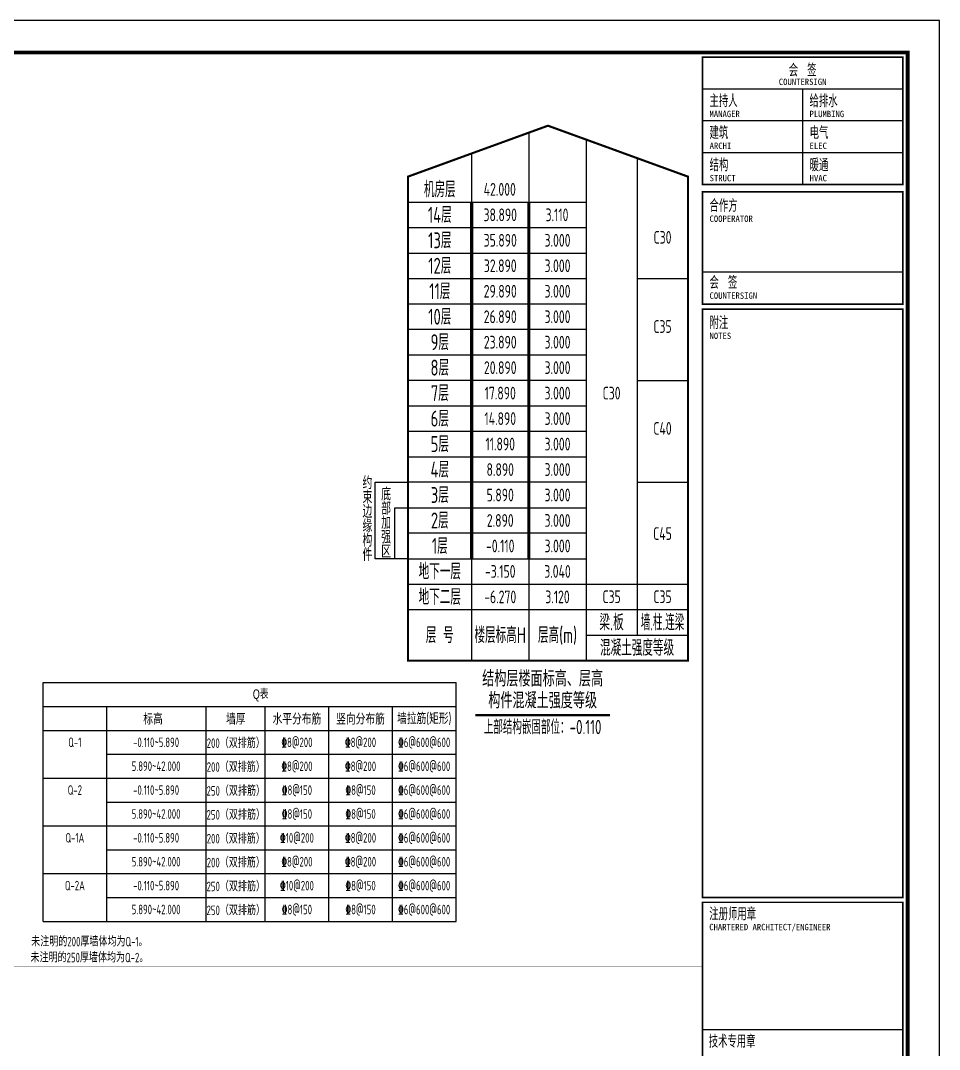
# Model space of a CAD drawing. Extents: x 154268 to 5133249, y -1832900 to 601179.
# Drawn here: x 494526 to 523404, y 568724 to 601038 of the extents above; entities that cross this region are included whole.
import ezdxf
from ezdxf.enums import TextEntityAlignment as Align

# ---------------------------------------------------------------- set-up
doc = ezdxf.new("R2010")
doc.units = 0
doc.header["$LTSCALE"] = 1000
doc.layers.add('_TSZ_PLOT_MARK', color=1, linetype='Continuous', plot=False)
for name, color, linetype in [('A-ANNO-TITLE', 3, 'Continuous'), ('FLOOR_NUM', 7, 'Continuous'), ('HZ', 2, 'Continuous'), ('S-FLOOR-说明', 7, 'Continuous'), ('S-WALL-DE-标注', 7, 'Continuous')]:
    doc.layers.add(name, color=color, linetype=linetype)
doc.styles.add('-宋体', font='', dxfattribs={"width": 0.8})
doc.styles.add('HZDX', font='jzy-ros.shx', dxfattribs={"width": 0.7, "height": 450, "bigfont": 'jzy-hzdx.shx'})
doc.styles.add('TSSD', font='Tssdeng.shx', dxfattribs={"width": 0.7, "bigfont": 'tssdchn.shx.SHX'})
doc.styles.add('TSSD_Norm', font='tssdeng.shx', dxfattribs={"bigfont": 'hztxt.shx'})
doc.styles.get('-宋体').set_extended_font_data('SimSun')

# ---------------------------------------------------------------- blocks, each defined once
blk = doc.blocks.new('T4sbgb1')
at = {"layer": 'S-FLOOR-说明', "color": 0}
for p, q in [((1686, 18295), (1686, 1713)), ((3486, 18076), (3486, 1713)), ((-114, 17640), (-114, 1713)), ((5086, 17494), (5086, 2513)), ((-2114, 16113), (3486, 16113)), ((-2114, 15313), (3486, 15313)), ((-2114, 14513), (3486, 14513)), ((-2114, 13713), (3486, 13713)), ((1686, 13713), (1686, 3313)), ((5086, 13713), (6686, 13713)), ((-2114, 12913), (3486, 12913)), ((3486, 12113), (-2114, 12113)), ((-2114, 11313), (3486, 11313)), ((3486, 10513), (-2114, 10513)), ((5086, 10513), (6686, 10513)), ((-2114, 9713), (3486, 9713)), ((3486, 8913), (-2114, 8913)), ((-2114, 8113), (3486, 8113)), ((-3142, 4913), (-3142, 7313)), ((-3142, 7313), (-2114, 7313)), ((3486, 7313), (-2114, 7313)), ((5086, 7313), (6686, 7313)), ((-2522, 4913), (-2522, 6513)), ((-2522, 6513), (-2114, 6513)), ((-2114, 6513), (3486, 6513)), ((3486, 5713), (-2114, 5713)), ((-2114, 4913), (-3142, 4913)), ((-2114, 4913), (-2522, 4913)), ((-2114, 4913), (3486, 4913)), ((-2114, 4113), (3486, 4113)), ((3486, 4113), (5086, 4113)), ((5086, 4113), (6686, 4113)), ((-2114, 3313), (6686, 3313)), ((3486, 2513), (6686, 2513))]:
    blk.add_line(p, q, dxfattribs=at)
at = {"layer": 'S-FLOOR-说明', "color": 0, "const_width": 66.7}
blk.add_lwpolyline([(2286, 18513), (6686, 16913), (6686, 1713), (-2114, 1713), (-2114, 16913)], close=True, dxfattribs=at)
at = {"layer": 'S-FLOOR-说明', "color": 0, "const_width": 67.2}
blk.add_lwpolyline([(0, 0), (4238, 0)], dxfattribs=at)
at = {"layer": 'S-FLOOR-说明', "color": 0, "style": 'TSSD'}
for s, height, width, p in [('机房层', 500, 0.7, (-1114, 16513)), ('42.000', 400, 0.7, (771, 16513)), ('14层', 500, 0.7, (-1114, 15713)), ('38.890', 400, 0.7, (786, 15713)), ('3.110', 400, 0.7, (2571, 15713)), ('C30', 400, 0.7, (5886, 15006)), ('13层', 500, 0.7, (-1114, 14913)), ('35.890', 400, 0.7, (786, 14913)), ('3.000', 400, 0.7, (2586, 14913)), ('12层', 500, 0.7, (-1114, 14113)), ('32.890', 400, 0.7, (786, 14113)), ('3.000', 400, 0.7, (2586, 14113)), ('11层', 500, 0.7, (-1114, 13313)), ('29.890', 400, 0.7, (786, 13313)), ('3.000', 400, 0.7, (2586, 13313)), ('10层', 500, 0.7, (-1114, 12513)), ('26.890', 400, 0.7, (786, 12513)), ('3.000', 400, 0.7, (2586, 12513)), ('C35', 400, 0.7, (5886, 12205)), ('9层', 500, 0.7, (-1114, 11713)), ('23.890', 400, 0.7, (786, 11713)), ('3.000', 400, 0.7, (2586, 11713)), ('8层', 500, 0.7, (-1114, 10913)), ('20.890', 400, 0.7, (786, 10913)), ('3.000', 400, 0.7, (2586, 10913)), ('7层', 500, 0.7, (-1114, 10113)), ('17.890', 400, 0.7, (786, 10113)), ('3.000', 400, 0.7, (2586, 10113)), ('C30', 400, 0.7, (4286, 10113)), ('6层', 500, 0.7, (-1114, 9313)), ('14.890', 400, 0.7, (786, 9313)), ('3.000', 400, 0.7, (2586, 9313)), ('C40', 400, 0.7, (5886, 9005)), ('5层', 500, 0.7, (-1114, 8513)), ('11.890', 400, 0.7, (786, 8513)), ('3.000', 400, 0.7, (2586, 8513)), ('4层', 500, 0.7, (-1114, 7713)), ('8.890', 400, 0.7, (786, 7713)), ('3.000', 400, 0.7, (2586, 7713)), ('3层', 500, 0.7, (-1114, 6913)), ('5.890', 400, 0.7, (786, 6913)), ('3.000', 400, 0.7, (2586, 6913)), ('2层', 500, 0.7, (-1114, 6113)), ('2.890', 400, 0.7, (786, 6113)), ('3.000', 400, 0.7, (2586, 6113)), ('C45', 400, 0.7, (5886, 5702)), ('1层', 500, 0.7, (-1114, 5313)), ('-0.110', 400, 0.7, (786, 5313)), ('3.000', 400, 0.7, (2586, 5313)), ('地下一层', 500, 0.7, (-1114, 4513)), ('-3.150', 400, 0.7, (786, 4513)), ('3.040', 400, 0.7, (2586, 4513)), ('地下二层', 500, 0.7, (-1114, 3713)), ('-6.270', 400, 0.7, (786, 3713)), ('3.120', 400, 0.7, (2586, 3713)), ('C35', 400, 0.7, (4286, 3719)), ('C35', 400, 0.7, (5886, 3719)), ('梁.板', 500, 0.7, (4286, 2913)), ('墙.柱.连梁', 500, 0.6, (5886, 2913)), ('层 号', 500, 0.7, (-1114, 2513)), ('楼层标高H', 500, 0.7, (786, 2513)), ('层高(m)', 500, 0.7, (2586, 2513)), ('混凝土强度等级', 500, 0.7, (5086, 2113)), ('结构层楼面标高、层高', 500, 0.8, (2119, 1148)), ('构件混凝土强度等级', 500, 0.8, (2119, 460)), ('上部结构嵌固部位：-0.110', 450, 0.7, (2119, -374))]:
    blk.add_text(s, height=height, rotation=359.9998, dxfattribs=dict(at, width=width)).set_placement(p, align=Align.MIDDLE_CENTER)
at = {"layer": 'S-FLOOR-说明', "color": 0, "style": 'TSSD', "width": 0.7}
for s, p in [('约', (-3543, 7095)), ('底', (-2956, 6743)), ('束', (-3543, 6645)), ('边', (-3543, 6195)), ('部', (-2956, 6293)), ('缘', (-3543, 5740)), ('加', (-2956, 5843)), ('构', (-3543, 5290)), ('强', (-2956, 5393)), ('件', (-3543, 4840)), ('区', (-2956, 4943))]:
    blk.add_text(s, height=400, dxfattribs=at).set_placement(p)

msp = doc.modelspace()

# ---------------------------------------------------------------- linework, layer by layer
at = {"layer": '_TSZ_PLOT_MARK'}
msp.add_lwpolyline([(439303.6, 541638.3), (523403.6, 541638.3), (523403.6, 601038.3), (439303.6, 601038.3)], close=True, dxfattribs=at)
at = {"layer": 'A-ANNO-TITLE'}
for p, q in [((522253.6, 599888.3), (515953.6, 599888.3)), ((522253.6, 598888.3), (515953.6, 598888.3)), ((519103.6, 598888.3), (519103.6, 595888.3)), ((522253.6, 597888.3), (515953.6, 597888.3)), ((522253.6, 597888.3), (515953.6, 597888.3)), ((522253.6, 596888.3), (515953.6, 596888.3)), ((522253.6, 595888.3), (515953.6, 595888.3)), ((522253.6, 593131.6), (515953.6, 593131.6)), ((522253.6, 592127.4), (515953.6, 592127.4)), ((522253.6, 573492.9), (515953.6, 573492.9)), ((522253.6, 573342.9), (515953.6, 573342.9)), ((522253.6, 569342.9), (515953.6, 569342.9))]:
    msp.add_line(p, q, dxfattribs=at)
msp.add_lwpolyline([(439303.6, 541638.3), (523403.6, 541638.3), (523403.6, 601038.3), (439303.6, 601038.3)], close=True, dxfattribs=at)
for points, const_width in [([(441803.6, 542638.3), (522403.6, 542638.3), (522403.6, 600038.3), (441803.6, 600038.3)], 120), ([(515953.6, 599888.3), (515953.6, 595888.3), (522253.6, 595888.3), (522253.6, 599888.3)], 50), ([(515953.6, 592127.4), (522253.6, 592127.4), (522253.6, 595656.4), (515953.6, 595656.4)], 50), ([(515953.6, 573342.9), (515953.6, 562882.4), (522253.6, 562882.4), (522253.6, 573342.9), (522253.6, 573342.9), (515953.6, 573342.9)], 50)]:
    msp.add_lwpolyline(points, close=True, dxfattribs=dict(at, const_width=const_width))
at = {"layer": 'A-ANNO-TITLE', "const_width": 50, "elevation": 100}
msp.add_lwpolyline([(515953.6, 591977.4), (515953.6, 573492.9), (522253.6, 573492.9), (522253.6, 591977.4), (522253.6, 591977.4), (515953.6, 591977.4)], close=True, dxfattribs=at)
at = {"layer": 'Defpoints', "const_width": 10}
msp.add_lwpolyline([(441803.6, 571338.3), (515953.6, 571338.3)], dxfattribs=at)
at = {"layer": 'HZ', "const_width": 100}
for points in [[(508700.8, 595336.5), (508700.6, 584136.5)], [(510500.7, 595336.5), (510500.5, 584136.4)]]:
    msp.add_lwpolyline(points, dxfattribs=at)
at = {"layer": 'S-WALL-DE-标注', "color": 1}
for p, q in [((495232.3, 580244.8), (508210.9, 580244.8)), ((495232.3, 572744.8), (495232.3, 580244.8)), ((508210.9, 572744.8), (508210.9, 580244.8)), ((495232.3, 579494.8), (508210.9, 579494.8)), ((497232.3, 572744.8), (497232.3, 579494.8)), ((500354.6, 572744.8), (500354.6, 579494.8)), ((502210.9, 572744.8), (502210.9, 579494.8)), ((504210.9, 572744.8), (504210.9, 579494.8)), ((506210.9, 572744.8), (506210.9, 579494.8)), ((495232.3, 578744.8), (508210.9, 578744.8)), ((497232.3, 577994.8), (508210.9, 577994.8)), ((495232.3, 577244.8), (508210.9, 577244.8)), ((497232.3, 576494.8), (508210.9, 576494.8)), ((495232.3, 575744.8), (508210.9, 575744.8)), ((497232.3, 574994.8), (508210.9, 574994.8)), ((495232.3, 574244.8), (508210.9, 574244.8)), ((497232.3, 573494.8), (508210.9, 573494.8)), ((495232.3, 572744.8), (508210.9, 572744.8))]:
    msp.add_line(p, q, dxfattribs=at)

# ---------------------------------------------------------------- block references
at = {"layer": 'FLOOR_NUM'}
msp.add_blockref('T4sbgb1', (508814.7, 579223.7), dxfattribs=at)

# ---------------------------------------------------------------- texts
at = {"layer": 'A-ANNO-TITLE', "style": '-宋体', "width": 0.6}
msp.add_text('会  签', height=350, dxfattribs=at).set_placement((519103.6, 599318.9), align=Align.CENTER)
at = {"layer": 'A-ANNO-TITLE', "style": '-宋体'}
msp.add_text('COUNTERSIGN', height=200, dxfattribs=at).set_placement((519103.6, 599015.1), align=Align.CENTER)
at = {"layer": 'A-ANNO-TITLE', "style": '-宋体', "width": 0.6}
for s, p in [('主持人', (516177.8, 598356)), ('给排水', (519320.4, 598356)), ('建筑', (516177.8, 597356)), ('电气', (519323.6, 597356)), ('结构', (516181, 596341.9)), ('暖通', (519323.6, 596341.9)), ('合作方', (516177.8, 595065.5)), ('会  签  ', (516177.8, 592649.3)), ('附注', (516177.8, 591385.5)), ('注册师用章', (516169, 572817.8)), ('技术专用章', (516154.8, 568817.4))]:
    msp.add_text(s, height=350, dxfattribs=at).set_placement(p)
at = {"layer": 'A-ANNO-TITLE', "style": '-宋体'}
for s, p in [('MANAGER', (516177.8, 598006)), ('PLUMBING', (519320.4, 598006)), ('ARCHI', (516181, 597006)), ('ELEC', (519323.6, 597006)), ('STRUCT', (516181, 595991.9)), ('HVAC', (519323.6, 595991.9)), ('COOPERATOR', (516177.8, 594715.5)), ('COUNTERSIGN', (516177.8, 592299.3)), ('NOTES', (516177.8, 591035.5)), ('CHARTERED ARCHITECT/ENGINEER', (516169, 572467.8))]:
    msp.add_text(s, height=200, dxfattribs=at).set_placement(p)
at = {"layer": 'S-WALL-DE-标注', "color": 1, "width": 0.7}
for s, height, style, p in [('Q表', 300, 'HZDX', (502071.7, 579869.8)), ('标高', 350, 'TSSD_Norm', (498688.4, 579119.8)), ('墙厚', 350, 'TSSD_Norm', (501289.1, 579119.8)), ('水平分布筋', 350, 'TSSD_Norm', (503210.9, 579119.8)), ('竖向分布筋', 350, 'TSSD_Norm', (505210.9, 579119.8)), ('墙拉筋(矩形)', 350, 'TSSD_Norm', (507210.9, 579119.8)), ('未注明的250厚墙体均为Q-2。', 300, 'TSSD_Norm', (496690, 571635.9))]:
    msp.add_text(s, height=height, dxfattribs=dict(at, style=style)).set_placement(p, align=Align.MIDDLE)
at = {"layer": 'S-WALL-DE-标注', "color": 3, "style": 'TSSD_Norm', "width": 0.7}
for s, p in [('Q-1', (496232.3, 578369.8)), ('-0.110~5.890', (498784.9, 578369.8)), ('200（双排筋）', (501289.1, 578369.8)), ('%%1328@200', (503210.9, 578369.8)), ('%%1328@200', (505210.9, 578369.8)), ('%%1326@600@600', (507210.9, 578369.8)), ('200（双排筋）', (501289.1, 577619.8)), ('%%1328@200', (503210.9, 577619.8)), ('%%1328@200', (505210.9, 577619.8)), ('%%1326@600@600', (507210.9, 577619.8)), ('5.890~42.000', (498784.9, 577619.8)), ('Q-2', (496232.3, 576869.8)), ('-0.110~5.890', (498784.9, 576869.8)), ('250（双排筋）', (501289.1, 576869.8)), ('%%1328@150', (505210.9, 576869.8)), ('%%1326@600@600', (507210.9, 576869.8)), ('5.890~42.000', (498784.9, 576119.8)), ('250（双排筋）', (501289.1, 576119.8)), ('%%1328@150', (505210.9, 576119.8)), ('%%1326@600@600', (507210.9, 576119.8)), ('200（双排筋）', (501289.1, 575369.8)), ('%%13210@200', (503210.9, 575369.8)), ('%%1328@200', (505210.9, 575369.8)), ('%%1326@600@600', (507210.9, 575369.8)), ('Q-1A', (496232.3, 575369.8)), ('-0.110~5.890', (498784.9, 575369.8)), ('5.890~42.000', (498784.9, 574619.8)), ('200（双排筋）', (501289.1, 574619.8)), ('%%1328@200', (503210.9, 574619.8)), ('%%1328@200', (505210.9, 574619.8)), ('%%1326@600@600', (507210.9, 574619.8)), ('Q-2A', (496232.3, 573869.8)), ('-0.110~5.890', (498784.9, 573869.8)), ('250（双排筋）', (501289.1, 573869.8)), ('%%1328@150', (505210.9, 573869.8)), ('%%1326@600@600', (507210.9, 573869.8)), ('5.890~42.000', (498784.9, 573119.8)), ('250（双排筋）', (501289.1, 573119.8)), ('%%1328@150', (505210.9, 573119.8)), ('%%1326@600@600', (507210.9, 573119.8)), ('未注明的200厚墙体均为Q-1。', (496690, 572135.9))]:
    msp.add_text(s, height=300, dxfattribs=at).set_placement(p, align=Align.MIDDLE)
at = {"layer": 'S-WALL-DE-标注', "color": 2, "style": 'TSSD_Norm', "width": 0.7}
for s, p in [('%%1328@150', (503210.9, 576869.8)), ('%%1328@150', (503210.9, 576119.8)), ('%%13210@200', (503210.9, 573869.8)), ('%%1328@150', (503210.9, 573119.8))]:
    msp.add_text(s, height=300, dxfattribs=at).set_placement(p, align=Align.MIDDLE)

doc.saveas('drawing.dxf')
